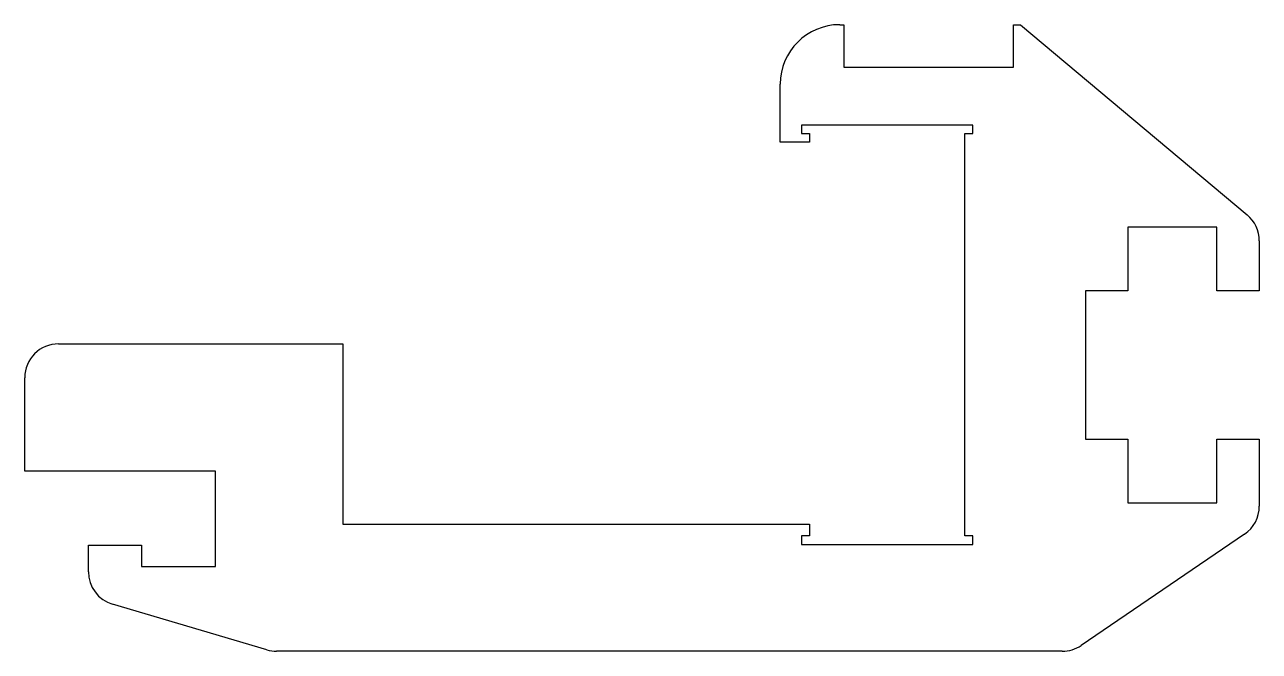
# Model space of a CAD drawing. Extents: x -42 to 50.4, y 12.7 to 59.6.
import ezdxf

# ---------------------------------------------------------------- set-up
doc = ezdxf.new("R2010")
doc.units = 0
doc.layers.get('0').update_dxf_attribs({"linetype": 'CONTINUOUS'})

msp = doc.modelspace()

# ---------------------------------------------------------------- linework, layer by layer
at = {"linetype": 'CONTINUOUS'}
for p, q in [((19, 59.615), (19.317, 59.615)), ((19.317, 59.615), (19.317, 56.44)), ((32.017, 56.44), (32.017, 59.615)), ((32.017, 59.615), (32.525, 59.615)), ((32.525, 59.615), (49.493, 45.377)), ((19.317, 56.44), (32.017, 56.44)), ((14.555, 50.83), (14.555, 55.17)), ((28.969, 52.1), (16.142, 52.1)), ((16.142, 52.1), (16.142, 51.465)), ((28.969, 51.465), (28.969, 52.1)), ((16.746, 50.83), (14.555, 50.83)), ((16.142, 51.465), (16.746, 51.465)), ((16.746, 51.465), (16.746, 50.83)), ((28.366, 21.34), (28.366, 51.465)), ((28.366, 51.465), (28.969, 51.465)), ((47.226, 44.454), (40.558, 44.454)), ((40.558, 44.454), (40.558, 39.692)), ((47.226, 39.692), (47.226, 44.454)), ((50.401, 43.431), (50.401, 39.692)), ((40.558, 39.692), (37.383, 39.692)), ((37.383, 39.692), (37.383, 28.579)), ((50.401, 39.692), (47.226, 39.692)), ((-39.452, 35.723), (-18.179, 35.723)), ((-18.179, 35.723), (-18.179, 22.229)), ((-41.992, 26.198), (-41.992, 33.183)), ((37.383, 28.579), (40.558, 28.579)), ((40.558, 28.579), (40.558, 23.817)), ((47.226, 23.817), (47.226, 28.579)), ((47.226, 28.579), (50.401, 28.579)), ((50.401, 28.579), (50.401, 23.572)), ((-27.704, 26.198), (-41.992, 26.198)), ((-27.704, 19.054), (-27.704, 26.198)), ((40.558, 23.817), (47.226, 23.817)), ((-18.179, 22.229), (16.746, 22.229)), ((16.746, 22.229), (16.746, 21.34)), ((16.746, 21.34), (16.142, 21.34)), ((16.142, 21.34), (16.142, 20.705)), ((28.969, 21.34), (28.366, 21.34)), ((28.969, 20.705), (28.969, 21.34)), ((49.291, 21.473), (37.078, 13.146)), ((-37.229, 18.665), (-37.229, 20.642)), ((-37.229, 20.642), (-33.261, 20.642)), ((-33.261, 20.642), (-33.261, 19.054)), ((16.142, 20.705), (28.969, 20.705)), ((-33.261, 19.054), (-27.704, 19.054)), ((-23.867, 12.809), (-35.411, 16.23)), ((35.647, 12.704), (-23.145, 12.704))]:
    msp.add_line(p, q, dxfattribs=at)
for centre, radius, start, end in [((19, 55.17), 4.445, 90, 180), ((47.861, 43.431), 2.54, 360, 49.99813), ((-39.452, 33.183), 2.54, 90, 180), ((47.861, 23.572), 2.54, 304.28428, 0), ((-34.689, 18.665), 2.54, 180, 253.49367), ((35.647, 15.244), 2.54, 270, 304.28688), ((-23.145, 15.244), 2.54, 253.49564, 270)]:
    msp.add_arc(centre, radius, start, end, dxfattribs=at)

doc.saveas('drawing.dxf')
